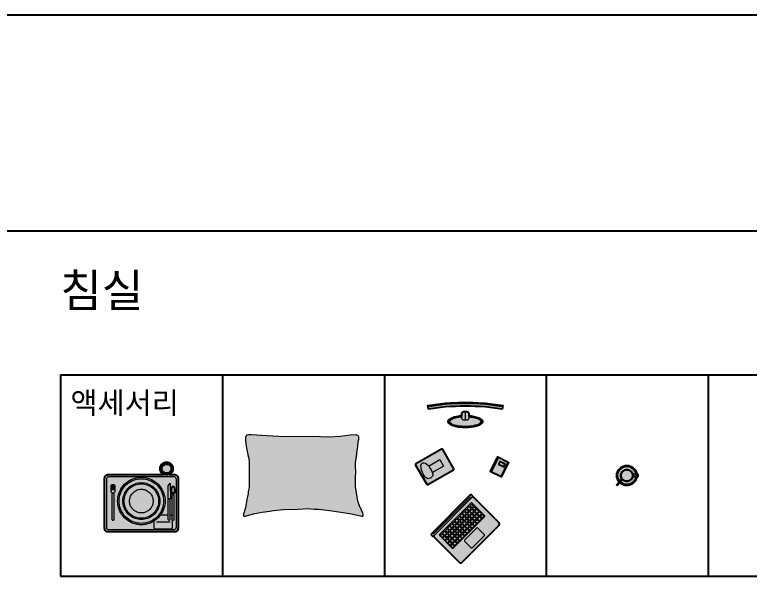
# Model space of a CAD drawing. Header units: millimetres. Extents: x 488786 to 747986, y 25193 to 95000.
# Drawn here: x 564783 to 569885, y 91100 to 95000 of the extents above; entities that cross this region are included whole.
import ezdxf

# ---------------------------------------------------------------- set-up
doc = ezdxf.new("R2010")
doc.units = ezdxf.units.MM
for name, color, linetype in [('10. ETC', 251, 'Continuous'), ('13. TXT2', 43, 'Continuous'), ('25. 255', 255, 'Continuous'), ('6. FUR1', 181, 'Continuous')]:
    doc.layers.add(name, color=color, linetype=linetype)
doc.layers.add('7. FUR2', color=241, linetype='Continuous', lineweight=5)
doc.styles.add('YUHIHA_TEXT', font='Pretendard-Regular.ttf')

# ---------------------------------------------------------------- blocks, each defined once
blk = doc.blocks.new('YUHIHA_Accessory_PlaceSetting_Plan')
at = {"layer": '25. 255'}
blk.add_hatch(color=256, dxfattribs=at).paths.add_polyline_path([(-492.4, -484.9), (-496.9, -482.5), (-500.8, -479.3), (-504, -475.4), (-506.4, -470.9), (-507.9, -466), (-508.4, -460.9), (-508.4, -113.1), (-507.9, -108.1), (-506.4, -103.2), (-504, -98.7), (-500.8, -94.8), (-496.9, -91.5), (-492.4, -89.1), (-487.5, -87.6), (-482.4, -87.1), (-99.2, -87.1), (-101.1, -86.1), (-104.5, -84), (-107.6, -81.6), (-110.5, -79), (-113.1, -76.1), (-115.5, -73), (-117.6, -69.7), (-119.4, -66.2), (-120.9, -62.5), (-122.1, -58.8), (-122.9, -55), (-123.5, -51.1), (-123.6, -47.2), (-123.5, -43.2), (-122.9, -39.4), (-122.1, -35.5), (-120.9, -31.8), (-119.4, -28.2), (-117.6, -24.7), (-115.5, -21.4), (-113.1, -18.3), (-110.5, -15.4), (-107.6, -12.7), (-104.5, -10.3), (-101.1, -8.2), (-97.7, -6.4), (-94, -4.9), (-90.3, -3.7), (-86.5, -2.9), (-82.6, -2.4), (-78.7, -2.2), (-74.7, -2.4), (-70.8, -2.9), (-67, -3.7), (-63.3, -4.9), (-59.6, -6.4), (-56.2, -8.2), (-52.9, -10.3), (-49.7, -12.7), (-46.9, -15.4), (-44.2, -18.3), (-41.8, -21.4), (-39.7, -24.7), (-37.9, -28.2), (-36.4, -31.8), (-35.2, -35.5), (-34.4, -39.4), (-33.9, -43.2), (-33.7, -47.2), (-33.9, -51.1), (-34.4, -55), (-35.2, -58.8), (-36.4, -62.5), (-37.9, -66.2), (-39.7, -69.7), (-41.8, -73), (-44.2, -76.1), (-46.9, -79), (-49.7, -81.6), (-52.9, -84), (-56.2, -86.1), (-58.1, -87.1), (-24.7, -87.1), (-19.6, -87.6), (-14.7, -89.1), (-10.2, -91.5), (-6.3, -94.8), (-3.1, -98.7), (-0.7, -103.2), (0.8, -108.1), (1.3, -113.1), (1.3, -460.9), (0.8, -466), (-0.7, -470.9), (-3.1, -475.4), (-6.3, -479.3), (-10.2, -482.5), (-14.7, -484.9), (-19.6, -486.4), (-24.7, -486.9), (-482.4, -486.9), (-487.5, -486.4)])
at = {"layer": '6. FUR1'}
blk.add_lwpolyline([(-492.4, -484.9), (-496.9, -482.5), (-500.8, -479.3), (-504, -475.4), (-506.4, -470.9), (-507.9, -466), (-508.4, -460.9), (-508.4, -113.1), (-507.9, -108.1), (-506.4, -103.2), (-504, -98.7), (-500.8, -94.8), (-496.9, -91.5), (-492.4, -89.1), (-487.5, -87.6), (-482.4, -87.1), (-99.2, -87.1), (-104.5, -84), (-107.6, -81.6), (-113.1, -76.1), (-115.5, -73), (-119.4, -66.2), (-122.1, -58.8), (-123.5, -51.1), (-123.5, -43.2), (-122.9, -39.4), (-122.1, -35.5), (-119.4, -28.2), (-115.5, -21.4), (-113.1, -18.3), (-107.6, -12.7), (-101.1, -8.2), (-94, -4.9), (-86.5, -2.9), (-82.6, -2.4), (-74.7, -2.4), (-70.8, -2.9), (-63.3, -4.9), (-56.2, -8.2), (-52.9, -10.3), (-46.9, -15.4), (-41.8, -21.4), (-37.9, -28.2), (-36.4, -31.8), (-34.4, -39.4), (-33.9, -43.2), (-33.9, -51.1), (-34.4, -55), (-36.4, -62.5), (-39.7, -69.7), (-41.8, -73), (-46.9, -79), (-49.7, -81.6), (-52.9, -84), (-58.1, -87.1), (-24.7, -87.1), (-19.6, -87.6), (-14.7, -89.1), (-10.2, -91.5), (-6.3, -94.8), (-3.1, -98.7), (-0.7, -103.2), (0.8, -108.1), (1.3, -113.1), (1.3, -460.9), (0.8, -466), (-0.7, -470.9), (-3.1, -475.4), (-6.3, -479.3), (-10.2, -482.5), (-14.7, -484.9), (-19.6, -486.4), (-24.7, -486.9), (-482.4, -486.9), (-487.5, -486.4)], close=True, dxfattribs=at)
at = {"layer": '7. FUR2'}
for points in [[(-40.7, -47.2), (-41.2, -53.8), (-43, -60.2), (-44.2, -63.2), (-47.5, -69), (-51.8, -74), (-54.2, -76.3), (-59.7, -80.1), (-65.7, -82.8), (-72.1, -84.6), (-78.7, -85.1), (-85.2, -84.6), (-91.6, -82.8), (-97.6, -80.1), (-103.1, -76.3), (-105.5, -74), (-107.8, -71.6), (-111.5, -66.2), (-114.3, -60.2), (-116, -53.8), (-116.6, -47.2), (-116, -40.6), (-114.3, -34.2), (-111.5, -28.2), (-107.8, -22.8), (-105.5, -20.3), (-100.4, -16.1), (-97.6, -14.3), (-91.6, -11.5), (-85.2, -9.8), (-78.7, -9.2), (-72.1, -9.8), (-65.7, -11.5), (-59.7, -14.3), (-54.2, -18.1), (-51.8, -20.3), (-47.5, -25.4), (-44.2, -31.1), (-43, -34.2), (-41.2, -40.6)], [(-48.7, -47.2), (-49.1, -52.4), (-50.5, -57.4), (-54.1, -64.4), (-57.5, -68.4), (-63.7, -73.1), (-68.4, -75.3), (-73.5, -76.7), (-78.7, -77.2), (-83.9, -76.7), (-88.9, -75.3), (-95.8, -71.7), (-99.8, -68.4), (-103.2, -64.4), (-106.8, -57.4), (-108.2, -52.4), (-108.6, -47.2), (-108.2, -42), (-106.8, -36.9), (-104.6, -32.2), (-99.8, -26), (-95.8, -22.6), (-91.3, -20), (-83.9, -17.6), (-78.7, -17.2), (-70.9, -18.2), (-66, -20), (-61.5, -22.6), (-57.5, -26), (-54.1, -30), (-51.5, -34.5), (-49.7, -39.4)], [(-30.7, -472.9), (-476.4, -472.9), (-479.9, -472.6), (-483.3, -471.6), (-486.4, -469.9), (-489.1, -467.6), (-491.4, -464.9), (-493, -461.8), (-494.1, -458.4), (-494.4, -454.9), (-494.4, -119.1), (-494.1, -115.6), (-493, -112.2), (-491.4, -109.1), (-489.1, -106.4), (-486.4, -104.2), (-483.3, -102.5), (-479.9, -101.5), (-476.4, -101.1), (-30.7, -101.1), (-27.2, -101.5), (-23.8, -102.5), (-20.7, -104.2), (-18, -106.4), (-15.7, -109.1), (-14.1, -112.2), (-13, -115.6), (-12.7, -119.1), (-12.7, -454.9), (-13, -458.4), (-14.1, -461.8), (-15.7, -464.9), (-18, -467.6), (-20.7, -469.9), (-23.8, -471.6), (-27.2, -472.6)], [(-88.7, -272), (-89.3, -286.4), (-91.2, -300.7), (-94.3, -314.7), (-98.6, -328.4), (-104.1, -341.7), (-110.7, -354.5), (-118.5, -366.6), (-127.2, -378), (-136.9, -388.6), (-147.6, -398.4), (-159, -407.1), (-171.1, -414.8), (-183.9, -421.5), (-197.2, -427), (-210.9, -431.3), (-224.9, -434.4), (-239.2, -436.3), (-253.6, -436.9), (-267.9, -436.3), (-282.2, -434.4), (-296.2, -431.3), (-309.9, -427), (-323.2, -421.5), (-336, -414.8), (-348.1, -407.1), (-359.6, -398.4), (-370.1, -388.6), (-379.9, -378), (-388.6, -366.6), (-396.4, -354.5), (-403, -341.7), (-408.5, -328.4), (-412.8, -314.7), (-415.9, -300.7), (-417.8, -286.4), (-418.4, -272), (-417.8, -257.7), (-415.9, -243.4), (-412.8, -229.3), (-408.5, -215.6), (-403, -202.3), (-396.4, -189.6), (-388.6, -177.4), (-379.9, -166), (-370.1, -155.4), (-359.6, -145.7), (-348.1, -136.9), (-336, -129.2), (-323.2, -122.6), (-309.9, -117.1), (-296.2, -112.8), (-282.2, -109.6), (-267.9, -107.8), (-253.6, -107.1), (-239.2, -107.8), (-224.9, -109.6), (-210.9, -112.8), (-197.2, -117.1), (-183.9, -122.6), (-171.1, -129.2), (-159, -136.9), (-147.6, -145.7), (-136.9, -155.4), (-127.2, -166), (-118.5, -177.4), (-110.7, -189.6), (-104.1, -202.3), (-98.6, -215.6), (-94.3, -229.3), (-91.2, -243.4), (-89.3, -257.7)], [(-98.6, -272), (-99.2, -285.5), (-101, -298.9), (-103.9, -312.1), (-108, -325), (-113.2, -337.5), (-119.4, -349.5), (-126.7, -360.9), (-134.9, -371.6), (-144, -381.6), (-154, -390.7), (-164.7, -398.9), (-176.1, -406.2), (-188.1, -412.4), (-200.6, -417.6), (-213.5, -421.7), (-226.7, -424.6), (-240.1, -426.4), (-253.6, -426.9), (-267.1, -426.4), (-280.4, -424.6), (-293.6, -421.7), (-306.5, -417.6), (-319, -412.4), (-331, -406.2), (-342.4, -398.9), (-353.1, -390.7), (-363.1, -381.6), (-372.2, -371.6), (-380.4, -360.9), (-387.7, -349.5), (-393.9, -337.5), (-399.1, -325), (-403.2, -312.1), (-406.1, -298.9), (-407.9, -285.5), (-408.5, -272), (-407.9, -258.5), (-406.1, -245.1), (-403.2, -231.9), (-399.1, -219.1), (-393.9, -206.6), (-387.7, -194.6), (-380.4, -183.2), (-372.2, -172.5), (-363.1, -162.5), (-353.1, -153.4), (-342.4, -145.1), (-331, -137.9), (-319, -131.6), (-306.5, -126.5), (-293.6, -122.4), (-280.4, -119.5), (-267.1, -117.7), (-253.6, -117.1), (-240.1, -117.7), (-226.7, -119.5), (-213.5, -122.4), (-200.6, -126.5), (-188.1, -131.6), (-176.1, -137.9), (-164.7, -145.1), (-154, -153.4), (-144, -162.5), (-134.9, -172.5), (-126.7, -183.2), (-119.4, -194.6), (-113.2, -206.6), (-108, -219.1), (-103.9, -231.9), (-101, -245.1), (-99.2, -258.5)], [(-125.6, -272), (-126.1, -283.2), (-127.6, -294.2), (-130, -305.1), (-133.3, -315.8), (-137.6, -326.1), (-142.8, -336), (-148.8, -345.4), (-155.6, -354.3), (-163.1, -362.5), (-171.3, -370), (-180.2, -376.8), (-189.6, -382.8), (-199.5, -388), (-209.8, -392.2), (-220.4, -395.6), (-231.3, -398), (-242.4, -399.5), (-253.6, -400), (-264.7, -399.5), (-275.8, -398), (-286.7, -395.6), (-297.3, -392.2), (-307.6, -388), (-317.5, -382.8), (-326.9, -376.8), (-335.8, -370), (-344, -362.5), (-351.6, -354.3), (-358.3, -345.4), (-364.3, -336), (-369.5, -326.1), (-373.8, -315.8), (-377.1, -305.1), (-379.5, -294.2), (-381, -283.2), (-381.5, -272), (-381, -260.9), (-379.5, -249.8), (-377.1, -238.9), (-373.8, -228.3), (-369.5, -218), (-364.3, -208.1), (-358.3, -198.7), (-351.6, -189.8), (-344, -181.6), (-335.8, -174), (-326.9, -167.2), (-317.5, -161.2), (-307.6, -156.1), (-297.3, -151.8), (-286.7, -148.5), (-275.8, -146.1), (-264.7, -144.6), (-253.6, -144.1), (-242.4, -144.6), (-231.3, -146.1), (-220.4, -148.5), (-209.8, -151.8), (-199.5, -156.1), (-189.6, -161.2), (-180.2, -167.2), (-171.3, -174), (-163.1, -181.6), (-155.6, -189.8), (-148.8, -198.7), (-142.8, -208.1), (-137.6, -218), (-133.3, -228.3), (-130, -238.9), (-127.6, -249.8), (-126.1, -260.9)], [(-133.6, -272), (-134.1, -282.5), (-135.4, -292.9), (-137.7, -303.1), (-140.8, -313.1), (-144.9, -322.7), (-149.7, -332), (-155.3, -340.8), (-161.7, -349.1), (-168.8, -356.8), (-176.5, -363.9), (-184.8, -370.3), (-193.6, -375.9), (-202.9, -380.7), (-212.5, -384.7), (-222.5, -387.9), (-232.7, -390.1), (-243.1, -391.5), (-253.6, -392), (-264, -391.5), (-274.4, -390.1), (-284.6, -387.9), (-294.6, -384.7), (-304.2, -380.7), (-313.5, -375.9), (-322.3, -370.3), (-330.6, -363.9), (-338.4, -356.8), (-345.4, -349.1), (-351.8, -340.8), (-357.4, -332), (-362.2, -322.7), (-366.2, -313.1), (-369.4, -303.1), (-371.7, -292.9), (-373, -282.5), (-373.5, -272), (-373, -261.6), (-371.7, -251.2), (-369.4, -241), (-366.2, -231), (-362.2, -221.3), (-357.4, -212.1), (-351.8, -203.2), (-345.4, -194.9), (-338.4, -187.2), (-330.6, -180.2), (-322.3, -173.8), (-313.5, -168.2), (-304.2, -163.3), (-294.6, -159.3), (-284.6, -156.2), (-274.4, -153.9), (-264, -152.6), (-253.6, -152.1), (-243.1, -152.6), (-232.7, -153.9), (-222.5, -156.2), (-212.5, -159.3), (-202.9, -163.3), (-193.6, -168.2), (-184.8, -173.8), (-176.5, -180.2), (-168.8, -187.2), (-161.7, -194.9), (-155.3, -203.2), (-149.7, -212.1), (-144.9, -221.3), (-140.8, -231), (-137.7, -241), (-135.4, -251.2), (-134.1, -261.6)], [(-450.4, -217.1), (-456, -216.9), (-458.9, -215.7), (-461.1, -213.5), (-462.3, -210.6), (-462.4, -165.1), (-461.8, -162), (-461.1, -160.7), (-458.9, -158.4), (-457.5, -157.7), (-454.4, -157.1), (-446.4, -157.1), (-443.4, -157.7), (-442, -158.4), (-439.8, -160.7), (-438.6, -163.5), (-438.4, -209.1), (-439.1, -212.1), (-439.8, -213.5), (-442, -215.7), (-444.9, -216.9), (-446.4, -217.1)], [(-171.6, -272), (-171.9, -279.2), (-172.8, -286.3), (-174.4, -293.2), (-176.5, -300.1), (-179.3, -306.7), (-182.6, -313), (-186.4, -319), (-190.8, -324.7), (-195.6, -330), (-200.9, -334.8), (-206.5, -339.2), (-212.6, -343), (-218.9, -346.3), (-225.5, -349), (-232.3, -351.2), (-239.3, -352.7), (-246.4, -353.7), (-253.6, -354), (-260.7, -353.7), (-267.8, -352.7), (-274.8, -351.2), (-281.6, -349), (-288.2, -346.3), (-294.5, -343), (-300.6, -339.2), (-306.2, -334.8), (-311.5, -330), (-316.3, -324.7), (-320.7, -319), (-324.5, -313), (-327.8, -306.7), (-330.6, -300.1), (-332.7, -293.2), (-334.3, -286.3), (-335.2, -279.2), (-335.5, -272), (-335.2, -264.9), (-334.3, -257.8), (-332.7, -250.8), (-330.6, -244), (-327.8, -237.4), (-324.5, -231.1), (-320.7, -225), (-316.3, -219.4), (-311.5, -214.1), (-306.2, -209.3), (-300.6, -204.9), (-294.5, -201.1), (-288.2, -197.8), (-281.6, -195), (-274.8, -192.9), (-267.8, -191.3), (-260.7, -190.4), (-253.6, -190.1), (-246.4, -190.4), (-239.3, -191.3), (-232.3, -192.9), (-225.5, -195), (-218.9, -197.8), (-212.6, -201.1), (-206.5, -204.9), (-200.9, -209.3), (-195.6, -214.1), (-190.8, -219.4), (-186.4, -225), (-182.6, -231.1), (-179.3, -237.4), (-176.5, -244), (-174.4, -250.8), (-172.8, -257.8), (-171.9, -264.9)], [(-25.7, -195.1), (-26.4, -204.4), (-28.5, -211.9), (-30.3, -215), (-31.6, -216.3), (-33, -217), (-35.1, -216.7), (-36.4, -215.7), (-37.7, -214.1), (-39.8, -209.2), (-41.2, -202.6), (-41.7, -195.1), (-41.2, -187.6), (-39.8, -180.9), (-37.7, -176), (-36.4, -174.4), (-35.1, -173.4), (-33, -173.2), (-31.6, -173.8), (-30.3, -175.2), (-28.5, -178.2), (-26.4, -185.8)]]:
    blk.add_lwpolyline(points, close=True, dxfattribs=at)
for points in [[(-58.2, -87.2), (-63.3, -89.4), (-67, -90.6), (-70.8, -91.5), (-78.7, -92.1), (-86.5, -91.5), (-90.3, -90.6), (-94, -89.4), (-99.1, -87.2)], [(-66.7, -257), (-66.7, -167.1), (-52.7, -147.1), (-50.7, -257), (-60.7, -257)], [(-456.4, -197.1), (-456.4, -157.4)], [(-450.4, -197.1), (-450.4, -157.1)], [(-444.4, -197.1), (-444.4, -157.4)], [(-33.7, -227.1), (-37, -226), (-39.2, -224.2), (-41.1, -221.6), (-42.9, -218.3), (-45.5, -209.8), (-46.6, -199.7), (-46.2, -189.3), (-44.3, -179.9), (-42.9, -175.9), (-40.2, -171.1), (-38.1, -168.9), (-35.9, -167.6), (-32.5, -167.2), (-29.2, -168.9), (-26.2, -172.5), (-24.5, -175.9), (-22.4, -182.1), (-21.5, -186.8), (-20.7, -194.5), (-20.7, -199.7)], [(-20.7, -199.7), (-21.9, -209.8), (-24.5, -218.3), (-26.2, -221.6), (-29.2, -225.2), (-31.4, -226.6), (-33.7, -227.1)], [(-444.6, -402.1), (-445.4, -404.3), (-447.1, -405.9), (-449.3, -406.8), (-451.6, -406.8), (-454.7, -405.2), (-456, -403.2), (-456.4, -401), (-456.4, -223.1), (-456, -220.8), (-454.7, -218.8), (-452.7, -217.5), (-450.4, -217.1)], [(-450.4, -217.1), (-448.1, -217.5), (-446.2, -218.8), (-444.9, -220.8), (-444.4, -223.1), (-444.6, -402.1)], [(-65.7, -255), (-52.7, -255)], [(-28.8, -402.9), (-29.5, -404.7), (-30.9, -406.1), (-33.7, -406.9), (-35.6, -406.6), (-37.2, -405.5), (-38.3, -403.9), (-38.7, -402), (-38.7, -232.1), (-38.3, -230.2), (-37.2, -228.5), (-35.6, -227.4), (-33.7, -227.1)], [(-33.7, -227.1), (-31.8, -227.4), (-30.1, -228.5), (-29.1, -230.2), (-28.7, -232.1), (-28.8, -402.9)], [(-54.8, -402.1), (-55.7, -404.3), (-57.3, -405.9), (-59.5, -406.8), (-61.8, -406.8), (-64, -405.9), (-65.7, -404.3), (-66.7, -401), (-66.7, -263), (-66.2, -260.7), (-64.9, -258.8), (-63, -257.5), (-60.7, -257)], [(-60.7, -257), (-66.7, -257)], [(-60.7, -257), (-58.4, -257.5), (-56.4, -258.8), (-55.1, -260.7), (-54.7, -263), (-54.8, -402.1)], [(-118.8, -367), (-66.7, -367)], [(-54.7, -367), (-46.7, -367), (-43.6, -367.6), (-41, -369.3), (-40, -370.5), (-38.8, -373.4), (-38.7, -375)], [(-38.7, -402), (-38.8, -460.5), (-40, -463.4), (-41, -464.6), (-43.6, -466.3), (-46.7, -466.9)], [(-46.7, -466.9), (-155.6, -466.9), (-158.7, -466.3), (-161.3, -464.6), (-162.3, -463.4), (-163.4, -460.5), (-163.6, -458.9), (-163.6, -410.1)], [(-148.6, -416.9), (-53.7, -416.9)]]:
    blk.add_lwpolyline(points, dxfattribs=at)
blk = doc.blocks.new('YUHIHA_Accessory_Laptop_A_Plan')
at = {"layer": '25. 255'}
blk.add_hatch(color=256, dxfattribs=at).paths.add_polyline_path([(-281.4, -162.6), (-283.2, -160.4), (-284.5, -158), (-285.3, -155.3), (-285.6, -152.5), (-285.3, -149.8), (-284.5, -147.1), (-283.2, -144.7), (-281.4, -142.5), (-109.5, 29.5), (-107.3, 31.2), (-104.8, 32.6), (-102.2, 33.4), (-99.4, 33.6), (-96.7, 33.4), (-96.6, 33.4), (-97.8, 34.5), (-98.6, 35.6), (-99.3, 36.8), (-99.7, 38.1), (-99.8, 39.5), (-99.7, 40.9), (-99.3, 42.2), (-98.6, 43.4), (-97.8, 44.5), (-92.8, 49.5), (-91.7, 50.4), (-90.5, 51.1), (-89.1, 51.5), (-87.7, 51.6), (-86.4, 51.5), (-85, 51.1), (-83.8, 50.4), (-82.7, 49.5), (186.1, -219.3), (187, -220.4), (187.7, -221.6), (188.1, -223), (188.2, -224.3), (188.1, -225.7), (187.7, -227.1), (187, -228.3), (186.1, -229.3), (181.1, -234.4), (180, -235.2), (178.8, -235.9), (177.5, -236.3), (176.1, -236.4), (174.7, -236.3), (173.4, -235.9), (172.2, -235.2), (171.1, -234.4), (169.9, -233.2), (170, -233.3), (170.2, -236), (170, -238.8), (169.2, -241.4), (167.8, -243.9), (166.1, -246.1), (-5.9, -418.1), (-8.1, -419.8), (-10.5, -421.1), (-13.2, -421.9), (-15.9, -422.2), (-18.7, -421.9), (-21.4, -421.1), (-23.8, -419.8), (-25.9, -418.1)])
at = {"layer": '6. FUR1'}
blk.add_lwpolyline([(-281.4, -162.6), (-283.2, -160.4), (-284.5, -158), (-285.3, -155.3), (-285.6, -152.5), (-285.3, -149.8), (-284.5, -147.1), (-283.2, -144.7), (-281.4, -142.5), (-109.5, 29.5), (-107.3, 31.2), (-104.8, 32.6), (-102.2, 33.4), (-99.4, 33.6), (-96.6, 33.4), (-98.6, 35.6), (-99.7, 38.1), (-99.7, 40.9), (-98.6, 43.4), (-91.7, 50.4), (-89.1, 51.5), (-86.4, 51.5), (-85, 51.1), (-82.7, 49.5), (186.1, -219.3), (187.7, -221.6), (188.1, -223), (188.1, -225.7), (187.7, -227.1), (186.1, -229.3), (181.1, -234.4), (178.8, -235.9), (176.1, -236.4), (174.7, -236.3), (172.2, -235.2), (169.9, -233.2), (170.2, -236), (170, -238.8), (169.2, -241.4), (167.8, -243.9), (166.1, -246.1), (-5.9, -418.1), (-8.1, -419.8), (-10.5, -421.1), (-13.2, -421.9), (-15.9, -422.2), (-18.7, -421.9), (-21.4, -421.1), (-23.8, -419.8), (-25.9, -418.1)], close=True, dxfattribs=at)
at = {"layer": '7. FUR2'}
for points in [[(169.9, -233.2), (-96.6, 33.3)], [(-85.2, 37), (173.6, -221.8)]]:
    blk.add_lwpolyline(points, dxfattribs=at)
for points in [[(34.2, -317.9), (-181.3, -102.4), (-182.8, -100.1), (-183.2, -98.8), (-183.2, -96), (-182.1, -93.5), (-181.3, -92.4), (-96.1, -7.2), (-93.8, -5.7), (-92.5, -5.3), (-89.7, -5.3), (-87.1, -6.4), (-86.1, -7.2), (129.3, -222.7), (130.9, -225), (131.4, -227.7), (131.3, -229.1), (130.2, -231.6), (129.3, -232.7), (44.2, -317.9), (41.9, -319.4), (39.2, -319.9), (36.5, -319.4)], [(-128.7, -76.5), (-115.3, -63.2), (-128.7, -49.8), (-142, -63.2)], [(-110.7, -58.6), (-97.3, -45.2), (-110.7, -31.9), (-124.1, -45.2)], [(-93.6, -75.7), (-80.2, -62.4), (-93.6, -49), (-106.9, -62.4)], [(-92.8, -40.6), (-79.4, -27.3), (-92.8, -13.9), (-106.1, -27.3)], [(-75.6, -57.8), (-62.3, -44.4), (-75.6, -31.1), (-89, -44.4)], [(-58.5, -74.9), (-45.2, -61.5), (-58.5, -48.2), (-71.9, -61.5)], [(-164.6, -112.5), (-151.2, -99.1), (-164.6, -85.7), (-177.9, -99.1)], [(-146.6, -94.5), (-133.2, -81.2), (-146.6, -67.8), (-160, -81.2)], [(-129.5, -111.6), (-116.1, -98.3), (-129.5, -84.9), (-142.8, -98.3)], [(-112.4, -128.7), (-99, -115.4), (-112.4, -102), (-125.7, -115.4)], [(-111.5, -93.7), (-98.2, -80.3), (-111.5, -67), (-124.9, -80.3)], [(-94.4, -110.8), (-81.1, -97.4), (-94.4, -84.1), (-107.8, -97.4)], [(-77.3, -127.9), (-63.9, -114.5), (-77.3, -101.2), (-90.7, -114.5)], [(-76.5, -92.8), (-63.1, -79.5), (-76.5, -66.1), (-89.8, -79.5)], [(-59.4, -110), (-46, -96.6), (-59.4, -83.2), (-72.7, -96.6)], [(-42.2, -127.1), (-28.9, -113.7), (-42.2, -100.3), (-55.6, -113.7)], [(-41.4, -92), (-28, -78.6), (-41.4, -65.3), (-54.8, -78.6)], [(-24.3, -109.1), (-10.9, -95.8), (-24.3, -82.4), (-37.6, -95.8)], [(-7.2, -126.2), (6.2, -112.9), (-7.2, -99.5), (-20.5, -112.9)], [(-147.4, -129.6), (-134.1, -116.2), (-147.4, -102.8), (-160.8, -116.2)], [(-130.3, -146.7), (-117, -133.3), (-130.3, -120), (-143.7, -133.3)], [(-113.2, -163.8), (-99.8, -150.4), (-113.2, -137.1), (-126.6, -150.4)], [(-95.2, -145.8), (-81.9, -132.5), (-95.2, -119.1), (-108.6, -132.5)], [(-78.1, -163), (-64.8, -149.6), (-78.1, -136.2), (-91.5, -149.6)], [(-60.2, -145), (-46.8, -131.7), (-60.2, -118.3), (-73.5, -131.7)], [(-43.1, -162.1), (-29.7, -148.8), (-43.1, -135.4), (-56.4, -148.8)], [(-25.9, -179.2), (-12.6, -165.9), (-25.9, -152.5), (-39.3, -165.9)], [(-25.1, -144.2), (-11.8, -130.8), (-25.1, -117.5), (-38.5, -130.8)], [(-8, -161.3), (5.4, -147.9), (-8, -134.6), (-21.4, -147.9)], [(9.1, -178.4), (22.5, -165.1), (9.1, -151.7), (-4.2, -165.1)], [(9.9, -143.3), (23.3, -130), (9.9, -116.6), (-3.4, -130)], [(27.1, -160.5), (40.4, -147.1), (27.1, -133.8), (13.7, -147.1)], [(44.2, -177.6), (57.5, -164.2), (44.2, -150.9), (30.8, -164.2)], [(-97.8, -316.2), (-179.6, -234.4), (-181.1, -232.1), (-181.5, -230.7), (-181.5, -228), (-180.5, -225.4), (-179.6, -224.3), (-136.2, -180.9), (-135.1, -180), (-132.5, -179), (-129.8, -179), (-128.4, -179.4), (-126.2, -180.9), (-44.3, -262.8), (-42.8, -265.1), (-42.4, -266.4), (-42.2, -267.8), (-42.8, -270.5), (-44.3, -272.8), (-87.7, -316.2), (-90, -317.7), (-92.8, -318.3), (-95.5, -317.7)], [(-96.1, -180.9), (-82.7, -167.6), (-96.1, -154.2), (-109.5, -167.6)], [(-79, -198), (-65.6, -184.7), (-79, -171.3), (-92.3, -184.7)], [(-61.9, -215.2), (-48.5, -201.8), (-61.9, -188.4), (-75.2, -201.8)], [(-61, -180.1), (-47.7, -166.7), (-61, -153.4), (-74.4, -166.7)], [(-43.9, -197.2), (-30.6, -183.8), (-43.9, -170.5), (-57.3, -183.8)], [(-26.8, -214.3), (-13.4, -201), (-26.8, -187.6), (-40.1, -201)], [(-8.8, -196.4), (4.5, -183), (-8.8, -169.7), (-22.2, -183)], [(8.3, -213.5), (21.6, -200.1), (8.3, -186.8), (-5.1, -200.1)], [(25.4, -230.6), (38.8, -217.2), (25.4, -203.9), (12, -217.2)], [(26.2, -195.5), (39.6, -182.2), (26.2, -168.8), (12.9, -182.2)], [(43.4, -212.7), (56.7, -199.3), (43.4, -185.9), (30, -199.3)], [(60.5, -229.8), (73.8, -216.4), (60.5, -203.1), (47.1, -216.4)], [(61.3, -194.7), (74.7, -181.3), (61.3, -168), (47.9, -181.3)], [(78.4, -211.8), (91.8, -198.5), (78.4, -185.1), (65.1, -198.5)], [(95.5, -228.9), (108.9, -215.6), (95.5, -202.2), (82.2, -215.6)], [(-44.7, -232.3), (-31.4, -218.9), (-44.7, -205.6), (-58.1, -218.9)], [(-27.6, -249.4), (-14.3, -236), (-27.6, -222.7), (-41, -236)], [(-10.5, -266.5), (2.9, -253.2), (-10.5, -239.8), (-23.9, -253.2)], [(-9.7, -231.4), (3.7, -218.1), (-9.7, -204.7), (-23, -218.1)], [(7.4, -248.6), (20.8, -235.2), (7.4, -221.8), (-5.9, -235.2)], [(24.6, -265.7), (37.9, -252.3), (24.6, -238.9), (11.2, -252.3)], [(42.5, -247.7), (55.9, -234.4), (42.5, -221), (29.1, -234.4)], [(59.6, -264.8), (73, -251.5), (59.6, -238.1), (46.3, -251.5)], [(77.6, -246.9), (90.9, -233.5), (77.6, -220.2), (64.2, -233.5)], [(94.7, -264), (108.1, -250.6), (94.7, -237.3), (81.3, -250.6)], [(112.7, -246.1), (126, -232.7), (112.7, -219.3), (99.3, -232.7)], [(6.6, -283.6), (20, -270.3), (6.6, -256.9), (-6.8, -270.3)], [(23.7, -300.7), (37.1, -287.4), (23.7, -274), (10.4, -287.4)], [(40.8, -317.9), (54.2, -304.5), (40.8, -291.1), (27.5, -304.5)], [(41.7, -282.8), (55, -269.4), (41.7, -256.1), (28.3, -269.4)], [(58.8, -299.9), (72.2, -286.5), (58.8, -273.2), (45.4, -286.5)], [(76.8, -281.9), (90.1, -268.6), (76.8, -255.2), (63.4, -268.6)]]:
    blk.add_lwpolyline(points, close=True, dxfattribs=at)
blk = doc.blocks.new('YUHIHA_Accessory_Book_A_Plan')
at = {"layer": '25. 255'}
blk.add_hatch(color=256, dxfattribs=at).paths.add_polyline_path([(73.5, -113.4), (1.3, -78.1), (0.9, -77.9), (0.6, -77.6), (0.3, -77.2), (0.1, -76.8), (0, -76.4), (0, -75.9), (0.1, -75.5), (0.2, -75.1), (48.1, 23.1), (48.4, 23.5), (48.6, 23.8), (49, 24.1), (49.4, 24.3), (49.9, 24.4), (50.3, 24.4), (50.7, 24.3), (51.1, 24.2), (123.4, -11.1), (123.8, -11.3), (124.1, -11.6), (124.4, -12), (124.6, -12.4), (124.7, -12.8), (124.7, -13.3), (124.6, -13.7), (124.5, -14.1), (76.6, -112.3), (76.3, -112.7), (76, -113), (75.7, -113.3), (75.3, -113.5), (74.8, -113.6), (74.4, -113.6), (74, -113.5)])
at = {"layer": '6. FUR1'}
blk.add_lwpolyline([(73.5, -113.4), (1.3, -78.1), (0.3, -77.2), (0, -76.4), (0.2, -75.1), (48.1, 23.1), (49, 24.1), (49.9, 24.4), (51.1, 24.2), (123.4, -11.1), (124.4, -12), (124.7, -12.8), (124.5, -14.1), (76.6, -112.3), (75.3, -113.5)], close=True, dxfattribs=at)
at = {"layer": '7. FUR2'}
for points in [[(7.4, -81.1), (57.3, 21.2)], [(72.5, -110.3), (120.4, -12.1)], [(74.9, -110.6), (122.1, -13.8)]]:
    blk.add_lwpolyline(points, dxfattribs=at)
for points in [[(91.9, -46.3), (103.2, -23.2), (63.6, -3.9), (52.3, -27.1)], [(89.8, -40.3), (97.1, -25.3), (65.7, -10), (58.4, -25)]]:
    blk.add_lwpolyline(points, close=True, dxfattribs=at)
blk = doc.blocks.new('YUHIHA_Accessory_Cushion_A_Plan')
at = {"layer": '25. 255'}
blk.add_hatch(color=256, dxfattribs=at).paths.add_polyline_path([(28300.2, 13930), (28175.4, 13936.2), (28065.8, 13943.2), (28049.4, 13943.4), (28039.6, 13941.7), (28037.7, 13941.3), (28032.3, 13938.2), (28031.7, 13937.7), (28028.2, 13931.9), (28026.5, 13924.5), (28026.5, 13921.7), (28026.5, 13921.5), (28026.8, 13900.3), (28034.2, 13851.7), (28041.5, 13819.7), (28042.3, 13804.7), (28047.1, 13788.8), (28052.3, 13759.4), (28052.4, 13756.5), (28052.6, 13743.4), (28053.2, 13710.2), (28052.4, 13654.9), (28052.2, 13654.1), (28052, 13651.5), (28051.3, 13645.5), (28051.4, 13643.5), (28051.3, 13642), (28052.1, 13584), (28051.5, 13577.1), (28046.1, 13550.8), (28044.5, 13537), (28041, 13516.2), (28035.6, 13496.8), (28034, 13477.9), (28026.2, 13439.7), (28016.7, 13406.2), (28012.8, 13395.5), (28011.9, 13386.9), (28011.9, 13384.9), (28015.7, 13380), (28025.5, 13379.8), (28041.4, 13383.2), (28092.1, 13396.3), (28141.4, 13405.9), (28195.2, 13413.8), (28207.2, 13417.1), (28221, 13419.2), (28291, 13425.6), (28387.1, 13428.4), (28427, 13428.9), (28457.8, 13431.7), (28502.4, 13427.5), (28535.1, 13428.3), (28627.6, 13415.5), (28719.4, 13402.1), (28763.7, 13394.9), (28833.7, 13379.3), (28841.8, 13379.3), (28844.8, 13383.5), (28844.8, 13385), (28844.4, 13391.5), (28841.5, 13399.6), (28832.7, 13420.6), (28819.3, 13451), (28807.5, 13483.7), (28790.6, 13585.1), (28791.6, 13613.2), (28790.7, 13622.4), (28790.7, 13622.6), (28790.6, 13638.1), (28790.6, 13650.9), (28792.2, 13681.4), (28790.7, 13733.6), (28790.2, 13744.9), (28790, 13748.7), (28789.9, 13748.4), (28789.9, 13748.6), (28798.9, 13810.2), (28800.9, 13819.1), (28804.1, 13848.4), (28807.8, 13859.6), (28807.6, 13870.6), (28807.7, 13871.2), (28812.3, 13906.3), (28812.3, 13906.4), (28812.8, 13910), (28812.9, 13918.7), (28813, 13921.2), (28813, 13923.4), (28812.9, 13925.6), (28812.9, 13929.5), (28810.8, 13934.9), (28806.6, 13939.3), (28805.9, 13939.7), (28799.6, 13941.9), (28788.7, 13943.3), (28754.1, 13940.3), (28685, 13931.9), (28608.3, 13927.7), (28489.5, 13931.2)])
at = {"layer": '7. FUR2'}
blk.add_lwpolyline([(28792.2, 13681.4), (28790.7, 13733.6), (28790.2, 13744.9), (28790, 13748.7), (28789.9, 13748.4), (28789.9, 13748.6), (28798.9, 13810.2), (28800.9, 13819.1), (28804.1, 13848.4), (28807.8, 13859.6), (28807.6, 13870.6), (28807.7, 13871.2), (28812.3, 13906.3), (28812.3, 13906.4), (28812.8, 13910), (28812.9, 13918.7), (28813, 13921.2), (28813, 13923.4), (28812.9, 13925.6), (28812.9, 13929.5), (28810.8, 13934.9), (28806.6, 13939.3), (28805.9, 13939.7), (28799.6, 13941.9), (28788.7, 13943.3), (28754.1, 13940.3), (28685, 13931.9), (28608.3, 13927.7), (28489.5, 13931.2), (28300.2, 13930), (28175.4, 13936.2), (28065.8, 13943.2), (28049.4, 13943.4), (28039.6, 13941.7), (28037.7, 13941.3), (28032.3, 13938.2), (28031.7, 13937.7), (28028.2, 13931.9), (28026.5, 13924.5), (28026.5, 13921.7), (28026.5, 13921.5), (28026.8, 13900.3), (28034.2, 13851.7), (28041.5, 13819.7), (28042.3, 13804.7), (28047.1, 13788.8), (28052.3, 13759.4), (28052.4, 13756.5), (28052.6, 13743.4), (28053.2, 13710.2), (28052.4, 13654.9), (28052.2, 13654.1), (28052, 13651.5), (28051.3, 13645.5), (28051.4, 13643.5), (28051.3, 13642), (28052.1, 13584), (28051.5, 13577.1), (28046.1, 13550.8), (28044.5, 13537), (28041, 13516.2), (28035.6, 13496.8), (28034, 13477.9), (28026.2, 13439.7), (28016.7, 13406.2), (28012.8, 13395.5), (28011.9, 13386.9), (28011.9, 13384.9), (28015.7, 13380), (28025.5, 13379.8), (28041.4, 13383.2), (28092.1, 13396.3), (28141.4, 13405.9), (28195.2, 13413.8), (28207.2, 13417.1), (28221, 13419.2), (28291, 13425.6), (28387.1, 13428.4), (28427, 13428.9), (28457.8, 13431.7), (28502.4, 13427.5), (28535.1, 13428.3), (28627.6, 13415.5), (28719.4, 13402.1), (28763.7, 13394.9), (28833.7, 13379.3), (28841.8, 13379.3), (28844.8, 13383.5), (28844.8, 13385), (28844.4, 13391.5), (28841.5, 13399.6), (28832.7, 13420.6), (28819.3, 13451), (28807.5, 13483.7), (28790.6, 13585.1), (28791.6, 13613.2), (28790.7, 13622.4), (28790.7, 13622.6), (28790.6, 13638.1), (28790.6, 13650.9)], close=True, dxfattribs=at)
blk = doc.blocks.new('YUHIHA_Accessory_Monitor_A_Plan')
at = {"layer": '25. 255'}
h = blk.add_hatch(color=256, dxfattribs=at)
h.paths.add_polyline_path([(-138.4, -52.5), (-139.7, -56.1), (-142, -59.6), (-145.1, -63.1), (-149.1, -66.5), (-153.9, -69.7), (-159.5, -72.8), (-165.8, -75.7), (-172.8, -78.4), (-180.5, -80.8), (-188.8, -83), (-197.5, -85), (-206.8, -86.7), (-216.4, -88.1), (-226.3, -89.2), (-236.4, -90), (-246.8, -90.4), (-257.1, -90.6), (-267.5, -90.4), (-277.9, -90), (-288, -89.2), (-297.9, -88.1), (-307.5, -86.7), (-316.8, -85), (-325.5, -83), (-333.8, -80.8), (-341.5, -78.4), (-348.5, -75.7), (-354.8, -72.8), (-360.4, -69.7), (-365.2, -66.5), (-369.2, -63.1), (-372.3, -59.6), (-374.6, -56.1), (-375.9, -52.5), (-376.4, -48.9), (-375.9, -45.2), (-374.6, -41.6), (-372.3, -38), (-369.2, -34.6), (-365.2, -31.2), (-360.4, -28), (-354.8, -24.9), (-348.5, -22), (-341.5, -19.4), (-333.8, -16.9), (-325.5, -14.7), (-316.8, -12.7), (-307.5, -11), (-297.9, -9.6), (-288, -8.6), (-281, -8), (-281, 6.8), (-280.7, 9.5), (-279.9, 12.1), (-278.6, 14.5), (-276.9, 16.6), (-274.8, 18.4), (-272.4, 19.6), (-269.8, 20.4), (-267.1, 20.7), (-247.2, 20.7), (-244.5, 20.4), (-241.9, 19.6), (-239.5, 18.4), (-237.4, 16.6), (-235.7, 14.5), (-234.4, 12.1), (-233.6, 9.5), (-233.3, 6.8), (-233.3, -8), (-226.3, -8.6), (-216.4, -9.6), (-206.8, -11), (-197.5, -12.7), (-188.8, -14.7), (-180.5, -16.9), (-172.8, -19.4), (-165.8, -22), (-159.5, -24.9), (-153.9, -28), (-149.1, -31.2), (-145.1, -34.6), (-142, -38), (-139.7, -41.6), (-138.4, -45.2), (-137.9, -48.9)])
h.paths.add_polyline_path([(-483.4, 68.5), (-483.3, 68.5), (-466.3, 70.8), (-466.1, 70.8), (-449, 73), (-448.9, 73), (-431.7, 74.9), (-431.6, 74.9), (-414.4, 76.7), (-414.3, 76.7), (-397.1, 78.3), (-396.9, 78.3), (-379.6, 79.7), (-379.5, 79.7), (-362.2, 80.9), (-362.1, 80.9), (-344.8, 81.9), (-344.6, 82), (-327.3, 82.8), (-327.1, 82.8), (-309.8, 83.4), (-309.6, 83.4), (-292.3, 83.9), (-292.1, 83.9), (-274.7, 84.2), (-274.6, 84.2), (-257.2, 84.3), (-257.1, 84.3), (-239.7, 84.2), (-239.6, 84.2), (-222.2, 83.9), (-222, 83.9), (-204.7, 83.4), (-204.5, 83.4), (-187.2, 82.8), (-187, 82.8), (-169.7, 82), (-169.6, 81.9), (-152.2, 80.9), (-152.1, 80.9), (-134.8, 79.7), (-134.7, 79.7), (-117.4, 78.3), (-117.2, 78.3), (-100, 76.7), (-99.9, 76.7), (-82.7, 74.9), (-82.6, 74.9), (-65.4, 73), (-65.3, 73), (-48.2, 70.8), (-48, 70.8), (-31, 68.5), (-30.9, 68.5), (-13.9, 66), (-13.7, 66), (3.2, 63.3), (-0.8, 37.8), (-17.7, 40.4), (-34.5, 42.9), (-51.5, 45.2), (-68.4, 47.3), (-85.4, 49.2), (-102.5, 51), (-119.5, 52.6), (-136.7, 53.9), (-153.8, 55.1), (-171, 56.1), (-188.2, 57), (-205.4, 57.6), (-222.7, 58.1), (-239.9, 58.4), (-257.1, 58.5), (-274.4, 58.4), (-291.6, 58.1), (-308.9, 57.6), (-326.1, 57), (-343.3, 56.1), (-360.5, 55.1), (-377.6, 53.9), (-394.8, 52.6), (-411.9, 51), (-428.9, 49.2), (-445.9, 47.3), (-462.9, 45.2), (-479.8, 42.9), (-496.6, 40.4), (-513.5, 37.8), (-517.5, 63.3), (-500.6, 66), (-500.4, 66)])
at = {"layer": '6. FUR1'}
for points in [[(-483.4, 68.5), (-431.6, 74.9), (-397.1, 78.3), (-362.2, 80.9), (-309.6, 83.4), (-274.6, 84.2), (-239.6, 84.2), (-204.5, 83.4), (-169.7, 82), (-117.2, 78.3), (-82.6, 74.9), (-48.2, 70.8), (3.2, 63.3), (-0.8, 37.8), (-51.5, 45.2), (-85.4, 49.2), (-119.5, 52.6), (-153.8, 55.1), (-188.2, 57), (-222.7, 58.1), (-257.1, 58.5), (-291.6, 58.1), (-326.1, 57), (-360.5, 55.1), (-394.8, 52.6), (-428.9, 49.2), (-462.9, 45.2), (-513.5, 37.8), (-517.5, 63.3)], [(-138.4, -52.5), (-139.7, -56.1), (-142, -59.6), (-145.1, -63.1), (-149.1, -66.5), (-153.9, -69.7), (-159.5, -72.8), (-172.8, -78.4), (-180.5, -80.8), (-197.5, -85), (-216.4, -88.1), (-236.4, -90), (-257.1, -90.6), (-277.9, -90), (-297.9, -88.1), (-307.5, -86.7), (-325.5, -83), (-341.5, -78.4), (-354.8, -72.8), (-360.4, -69.7), (-365.2, -66.5), (-369.2, -63.1), (-372.3, -59.6), (-374.6, -56.1), (-375.9, -52.5), (-376.4, -48.9), (-375.9, -45.2), (-374.6, -41.6), (-372.3, -38), (-369.2, -34.6), (-365.2, -31.2), (-360.4, -28), (-348.5, -22), (-333.8, -16.9), (-316.8, -12.7), (-297.9, -9.6), (-281, -8), (-280.7, 9.5), (-279.9, 12.1), (-278.6, 14.5), (-276.9, 16.6), (-274.8, 18.4), (-272.4, 19.6), (-269.8, 20.4), (-267.1, 20.7), (-247.2, 20.7), (-244.5, 20.4), (-241.9, 19.6), (-239.5, 18.4), (-237.4, 16.6), (-235.7, 14.5), (-234.4, 12.1), (-233.6, 9.5), (-233.3, 6.8), (-233.3, -8), (-216.4, -9.6), (-206.8, -11), (-188.8, -14.7), (-172.8, -19.4), (-159.5, -24.9), (-153.9, -28), (-149.1, -31.2), (-145.1, -34.6), (-142, -38), (-139.7, -41.6), (-138.4, -45.2), (-137.9, -48.9)]]:
    blk.add_lwpolyline(points, close=True, dxfattribs=at)
at = {"layer": '7. FUR2'}
for points in [[(-509.5, 56.5), (-460.2, 64), (-426.9, 68), (-393.3, 71.4), (-359.4, 74), (-325.4, 75.8), (-291.3, 77), (-257.1, 77.3), (-223, 77), (-188.9, 75.8), (-154.9, 74), (-121, 71.4), (-87.4, 68), (-54.1, 64), (-4.8, 56.5)], [(-257.1, -33), (-257.1, 14.7)], [(-149.8, -48.9), (-150.2, -51.8), (-151.5, -54.7), (-153.5, -57.6), (-156.3, -60.4), (-159.9, -63.1), (-164.2, -65.7), (-174.9, -70.6), (-188.2, -74.7), (-203.5, -78.1), (-211.8, -79.5), (-229.4, -81.5), (-247.8, -82.5), (-266.5, -82.5), (-284.9, -81.5), (-302.5, -79.5), (-318.7, -76.5), (-333, -72.7), (-345.1, -68.2), (-350.1, -65.7), (-354.4, -63.1), (-358, -60.4), (-360.8, -57.6), (-362.8, -54.7), (-364.1, -51.8), (-364.4, -48.9), (-364.1, -45.9), (-362.8, -43), (-360.8, -40.1), (-358, -37.3), (-354.4, -34.6), (-345.1, -29.5), (-333, -25), (-318.7, -21.2), (-302.5, -18.2), (-281, -15.9)], [(-247.2, -38.9), (-269.8, -38.6), (-272.4, -37.9), (-274.8, -36.6), (-276.9, -34.8), (-278.6, -32.7), (-279.9, -30.3), (-280.7, -27.7), (-281, -8.1)], [(-233.3, -8.1), (-233.3, -25), (-233.6, -27.7), (-234.4, -30.3), (-235.7, -32.7), (-237.4, -34.8), (-239.5, -36.6), (-241.9, -37.9), (-244.5, -38.6), (-247.2, -38.9)], [(-233.3, -15.9), (-220.4, -17.1), (-203.5, -19.6), (-188.2, -23), (-174.9, -27.1), (-164.2, -32), (-159.9, -34.6), (-156.3, -37.3), (-153.5, -40.1), (-151.5, -43), (-150.2, -45.9), (-149.8, -48.9)]]:
    blk.add_lwpolyline(points, dxfattribs=at)
blk = doc.blocks.new('YUHIHA_Accessory_CoffeeCup_Saucer_B_Plan')
at = {"layer": '25. 255'}
blk.add_hatch(color=256, dxfattribs=at).paths.add_polyline_path([(-91.1, -53.8), (-91.3, -53.9), (-91.6, -54), (-91.9, -54.1), (-92.2, -54.2), (-92.5, -54.2), (-92.7, -54.2), (-93, -54.2), (-93.3, -54.2), (-93.6, -54.1), (-93.9, -54), (-94.1, -53.9), (-94.4, -53.7), (-94.6, -53.5), (-94.8, -53.4), (-95, -53.1), (-95.2, -52.9), (-95.4, -52.6), (-95.5, -52.4), (-95.6, -52.1), (-95.7, -51.8), (-95.7, -51.5), (-95.7, -51.2), (-95.7, -50.9), (-95.6, -50.6), (-95.6, -50.4), (-95.5, -50.1), (-95.3, -49.8), (-95.2, -49.6), (-95, -49.4), (-78.8, -29.9), (-82.1, -25.6), (-85.4, -20.5), (-88.2, -15.1), (-90.5, -9.5), (-92.3, -3.7), (-93.7, 2.2), (-94.4, 8.2), (-94.7, 14.3), (-94.4, 20.4), (-93.7, 26.4), (-92.3, 32.3), (-90.5, 38.1), (-88.2, 43.7), (-85.4, 49.1), (-82.1, 54.2), (-78.4, 59), (-74.3, 63.5), (-69.9, 67.6), (-65.1, 71.3), (-59.9, 74.5), (-54.6, 77.3), (-49, 79.6), (-43.2, 81.5), (-37.2, 82.8), (-31.2, 83.6), (-25.2, 83.8), (-19.1, 83.6), (-13.1, 82.8), (-7.2, 81.5), (-1.4, 79.6), (4.2, 77.3), (9.6, 74.5), (14.7, 71.3), (19.5, 67.6), (24, 63.5), (28.1, 59), (31.8, 54.2), (35, 49.1), (37.8, 43.7), (40.2, 38.1), (42, 32.3), (43.3, 26.4), (43.3, 26.1), (44.3, 26), (46.2, 25.5), (47.9, 24.6), (49.4, 23.3), (50.6, 21.8), (51.5, 20.1), (52.1, 18.2), (52.3, 16.3), (52.3, 12.3), (52.1, 10.4), (51.5, 8.5), (50.6, 6.8), (49.4, 5.3), (47.9, 4), (46.2, 3.1), (44.3, 2.6), (43.3, 2.5), (43.3, 2.2), (42, -3.7), (40.2, -9.5), (37.8, -15.1), (35, -20.5), (31.8, -25.6), (28.1, -30.4), (24, -34.9), (19.5, -39), (14.7, -42.7), (9.6, -45.9), (4.2, -48.7), (-1.4, -51), (-7.2, -52.9), (-13.1, -54.2), (-19.1, -55), (-25.2, -55.2), (-31.2, -55), (-37.2, -54.2), (-43.2, -52.9), (-49, -51), (-54.6, -48.7), (-59.9, -45.9), (-65.1, -42.7), (-69.9, -39), (-74.3, -34.9), (-74.8, -34.4), (-90.4, -53.2), (-90.6, -53.4), (-90.8, -53.6)])
at = {"layer": '6. FUR1'}
blk.add_lwpolyline([(-91.1, -53.8), (-93, -54.2), (-94.6, -53.5), (-95.7, -51.8), (-95.3, -49.8), (-78.8, -29.9), (-82.1, -25.6), (-85.4, -20.5), (-88.2, -15.1), (-90.5, -9.5), (-92.3, -3.7), (-93.7, 2.2), (-94.4, 8.2), (-94.7, 14.3), (-94.4, 20.4), (-93.7, 26.4), (-92.3, 32.3), (-90.5, 38.1), (-88.2, 43.7), (-85.4, 49.1), (-82.1, 54.2), (-78.4, 59), (-74.3, 63.5), (-69.9, 67.6), (-65.1, 71.3), (-59.9, 74.5), (-54.6, 77.3), (-49, 79.6), (-43.2, 81.5), (-37.2, 82.8), (-31.2, 83.6), (-25.2, 83.8), (-19.1, 83.6), (-13.1, 82.8), (-7.2, 81.5), (-1.4, 79.6), (4.2, 77.3), (9.6, 74.5), (14.7, 71.3), (19.5, 67.6), (24, 63.5), (28.1, 59), (31.8, 54.2), (35, 49.1), (37.8, 43.7), (40.2, 38.1), (42, 32.3), (43.3, 26.1), (46.2, 25.5), (49.4, 23.3), (51.5, 20.1), (52.3, 16.3), (52.1, 10.4), (50.6, 6.8), (47.9, 4), (46.2, 3.1), (43.3, 2.5), (42, -3.7), (40.2, -9.5), (37.8, -15.1), (35, -20.5), (31.8, -25.6), (28.1, -30.4), (24, -34.9), (19.5, -39), (14.7, -42.7), (9.6, -45.9), (4.2, -48.7), (-1.4, -51), (-7.2, -52.9), (-13.1, -54.2), (-19.1, -55), (-25.2, -55.2), (-31.2, -55), (-37.2, -54.2), (-43.2, -52.9), (-49, -51), (-54.6, -48.7), (-59.9, -45.9), (-65.1, -42.7), (-69.9, -39), (-74.8, -34.4)], close=True, dxfattribs=at)
at = {"layer": '7. FUR2'}
for points in [[(-74.2, -22.9), (-78.5, -16.5), (-81, -11.7), (-84.7, -1.6), (-85.8, 3.6), (-86.5, 8.9), (-86.5, 19.7), (-84.7, 30.2), (-83, 35.4), (-78.5, 45.1), (-72.3, 53.9), (-68.7, 57.9), (-60.5, 64.8), (-51.2, 70.1), (-41.1, 73.8), (-35.9, 75), (-25.2, 75.9), (-14.5, 75), (-9.2, 73.8), (0.8, 70.1), (10.2, 64.8), (18.4, 57.9), (22, 53.9), (28.2, 45.1), (30.6, 40.3), (32.7, 35.4), (35.2, 26.2)], [(-62.9, -7.8), (-66.2, -0.7), (-68.2, 6.7), (-68.7, 10.5), (-68.9, 14.3), (-68.2, 21.9), (-66.2, 29.2), (-64.8, 32.8), (-61, 39.4), (-56.1, 45.2), (-50.2, 50.1), (-47, 52.1), (-40.1, 55.4), (-36.5, 56.5), (-29, 57.8), (-25.2, 58), (-21.4, 57.8), (-13.9, 56.5), (-10.2, 55.4), (-3.3, 52.1), (2.9, 47.8), (5.7, 45.2), (10.6, 39.4), (14.4, 32.8), (17, 25.6), (17.9, 21.9), (18.5, 14.3)], [(35.2, 2.4), (32.7, -6.8), (28.2, -16.5), (22, -25.3), (18.4, -29.2), (10.2, -36.1), (5.6, -39), (0.8, -41.5), (-9.2, -45.2), (-19.8, -47), (-25.2, -47.3), (-30.5, -47), (-41.1, -45.2), (-46.2, -43.6), (-56, -39), (-64.8, -32.9), (-69.9, -27.9)], [(18.5, 14.3), (17.9, 6.7), (15.9, -0.7), (14.4, -4.2), (10.6, -10.8), (5.7, -16.6), (2.9, -19.2), (-3.3, -23.6), (-10.2, -26.8), (-17.6, -28.7), (-21.4, -29.2), (-29, -29.2), (-36.5, -27.9), (-43.6, -25.3), (-47, -23.6), (-53.3, -19.2), (-56.3, -16.4)], [(16.9, 26.1), (43.3, 26.1)], [(42.4, 2.4), (16.9, 2.5)], [(38.4, 20.3), (40.7, 19.8), (42.6, 18.5), (44.2, 15.5), (43.9, 12), (42.6, 10.1), (40.7, 8.8), (38.4, 8.3), (22.5, 8.3), (20.2, 8.8), (18.3, 10.1)], [(18.3, 18.5), (20.2, 19.8), (22.5, 20.3), (38.4, 20.3)], [(43.3, 2.5), (42.4, 2.4)], [(-78.8, -29.9), (-75, -25.3), (-73.9, -24.6), (-74.2, -21.6), (-73.3, -18.2), (-71.5, -14.7), (-68.8, -11.5), (-65.7, -9.1), (-62.5, -7.6), (-58.9, -7.5), (-56.8, -8.8), (-55.9, -10.4), (-55.6, -13.4), (-56.5, -16.8), (-58.3, -20.3), (-61, -23.5), (-64.1, -25.9), (-67.3, -27.4), (-69.9, -27.6), (-70.4, -29.1), (-74.8, -34.4)]]:
    blk.add_lwpolyline(points, dxfattribs=at)
for points in [[(12.6, 14.3), (12, 7.8), (10.3, 1.4), (7.5, -4.6), (5.7, -7.3), (1.5, -12.4), (-3.5, -16.6), (-6.3, -18.4), (-12.3, -21.2), (-18.6, -22.9), (-25.2, -23.4), (-31.7, -22.9), (-38.1, -21.2), (-41.1, -19.9), (-46.8, -16.6), (-51.9, -12.4), (-54.1, -10), (-57.9, -4.6), (-60.6, 1.4), (-62.4, 7.8), (-62.9, 14.3), (-62.4, 20.9), (-60.6, 27.2), (-59.4, 30.2), (-56.1, 36), (-51.9, 41), (-46.8, 45.2), (-41.1, 48.5), (-35, 50.8), (-28.5, 51.9), (-25.2, 52), (-18.6, 51.5), (-15.4, 50.8), (-9.2, 48.5), (-3.5, 45.2), (1.5, 41), (5.7, 36), (7.5, 33.2), (10.3, 27.2), (12, 20.9)], [(-60.4, -12.2), (-59.8, -13.2), (-59.9, -15.3), (-60.6, -17.3), (-62.2, -19.7), (-63.9, -21.4), (-66.2, -22.8), (-67.8, -23.3), (-69.4, -22.8), (-70, -21.7), (-70, -19.7), (-68.9, -17.2), (-67.6, -15.2), (-65.4, -13.2), (-63.6, -12.1), (-62, -11.7)]]:
    blk.add_lwpolyline(points, close=True, dxfattribs=at)
blk = doc.blocks.new('YUHIHA_Accessory_PortablePlayer_A_Plan', base_point=(567700, 91860))
at = {"layer": '25. 255'}
blk.add_hatch(color=256, dxfattribs=at).paths.add_polyline_path([(567567.2, 91872.6), (567644.5, 91738.7), (567646.5, 91736.7), (567649.2, 91736), (567651.9, 91736.7), (567830.8, 91840), (567832.8, 91842), (567833.5, 91844.7), (567832.8, 91847.4), (567755.5, 91981.3), (567753.5, 91983.3), (567750.8, 91984), (567748.1, 91983.3), (567569.2, 91880), (567567.2, 91878), (567566.5, 91875.3)], flags=0)
at = {"layer": '6. FUR1'}
blk.add_lwpolyline([(567567.2, 91872.6), (567644.5, 91738.7), (567646.5, 91736.7), (567649.2, 91736), (567651.9, 91736.7), (567830.8, 91840), (567832.8, 91842), (567833.5, 91844.7), (567832.8, 91847.4), (567755.5, 91981.3), (567753.5, 91983.3), (567750.8, 91984), (567748.1, 91983.3), (567569.2, 91880), (567567.2, 91878), (567566.5, 91875.3)], close=True, dxfattribs=at)
at = {"layer": '7. FUR2'}
for points in [[(567567.2, 91872.6), (567566.5, 91875.3), (567567.2, 91878), (567569.2, 91880), (567748.1, 91983.3), (567750.8, 91984), (567753.5, 91983.3), (567755.5, 91981.3), (567832.8, 91847.4), (567833.5, 91844.7), (567832.8, 91842), (567830.8, 91840), (567651.9, 91736.7), (567649.2, 91736), (567646.5, 91736.7), (567644.5, 91738.7)], [(567686.2, 91802.4), (567683.6, 91794.4), (567677.9, 91787.4), (567670.1, 91782), (567661.3, 91778.8), (567652.3, 91778), (567644.2, 91780.4), (567636.7, 91785.9), (567629.6, 91794.6), (567622.5, 91806.4), (567615.2, 91821.5), (567608.9, 91838.1), (567604.7, 91854.5), (567604, 91869.1), (567607.9, 91880), (567615.3, 91886.9), (567625.2, 91889), (567636.4, 91886), (567647.9, 91877.1), (567659.1, 91864.3), (567669.1, 91849.7), (567677.3, 91835.1), (567683, 91822.5), (567686, 91811.7)]]:
    blk.add_lwpolyline(points, close=True, dxfattribs=at)
blk.add_lwpolyline([(567657.7, 91865.9), (567734.6, 91910.3), (567760.8, 91864.9), (567683.6, 91820.3)], dxfattribs=at)

msp = doc.modelspace()

# ---------------------------------------------------------------- linework, layer by layer
at = {"layer": '10. ETC'}
for p, q in [((532200, 95000), (585400, 95000)), ((532200, 93500), (585400, 93500)), ((565100, 92500), (565100, 91100)), ((565100, 92500), (574100, 92500)), ((566225, 92500), (566225, 91100)), ((567350, 92500), (567350, 91100)), ((568475, 92500), (568475, 91100)), ((569600, 92500), (569600, 91100)), ((565100, 91100), (574100, 91100))]:
    msp.add_line(p, q, dxfattribs=at)

# ---------------------------------------------------------------- block references
for name, p in [('YUHIHA_Accessory_Cushion_A_Plan', (538359.1, 78138.7)), ('YUHIHA_Accessory_PortablePlayer_A_Plan', (567700, 91860)), ('YUHIHA_Accessory_PlaceSetting_Plan', (565916, 91894.6)), ('YUHIHA_Accessory_Book_A_Plan', (568087.7, 91904.6))]:
    msp.add_blockref(name, p)
at = {"xscale": -1}
msp.add_blockref('YUHIHA_Accessory_Laptop_A_Plan', (567863.8, 91615.3), dxfattribs=at)
at = {"layer": '7. FUR2'}
for name, p in [('YUHIHA_Accessory_Monitor_A_Plan', (568169.7, 92223.2)), ('YUHIHA_Accessory_CoffeeCup_Saucer_B_Plan', (569059.2, 91785.7))]:
    msp.add_blockref(name, p, dxfattribs=at)

# ---------------------------------------------------------------- texts
at = {"layer": '13. TXT2', "color": 7, "attachment_point": 1, "style": 'YUHIHA_TEXT'}
for s, insert, char_height, width in [('침실', (565100, 93200), 230, 9000), ('액세서리', (565170, 92380), 150, 985)]:
    msp.add_mtext(s, dxfattribs=dict(at, insert=insert, char_height=char_height, width=width))

doc.saveas('drawing.dxf')
